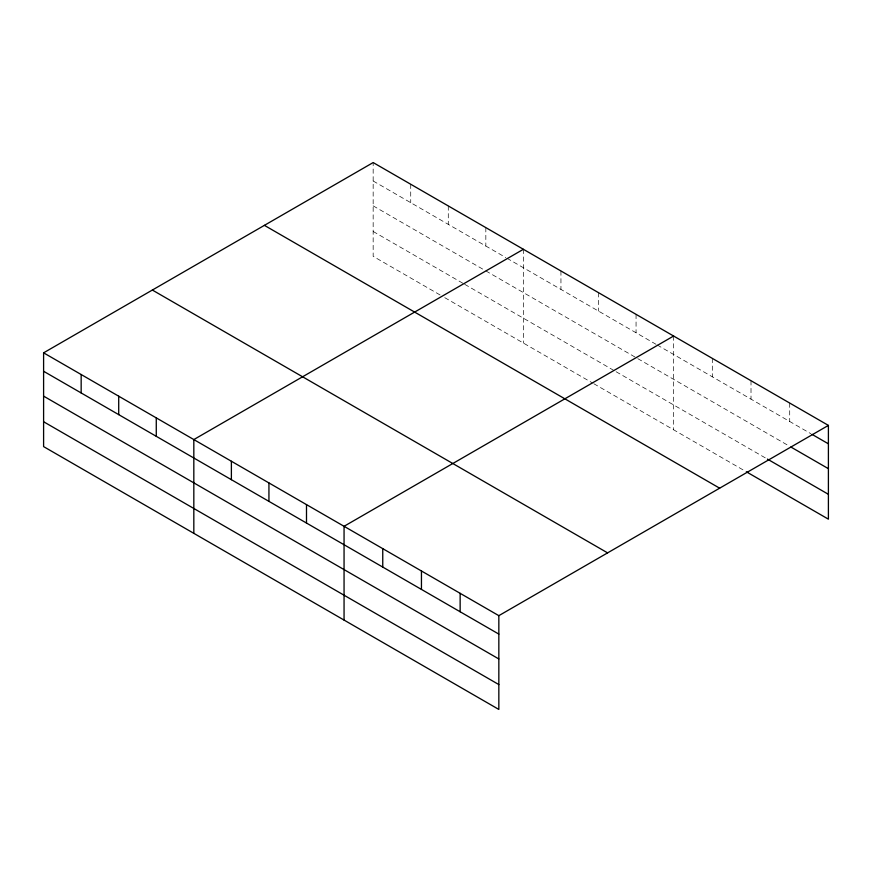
<?xml version="1.0" encoding="UTF-8"?>
<svg xmlns="http://www.w3.org/2000/svg" width="872" height="872" viewBox="0 0 872 872"><rect width="100%" height="100%" fill="white"/><g stroke="black" fill="none" stroke-linecap="round" stroke-linejoin="round"><path stroke-width="0.65" stroke-dasharray="4.36 3.27" d="M440.066 294.954L373.162 256.335L373.162 162.563M373.162 180.995L505.793 257.556M506.959 258.243L656.017 344.298M657.194 344.974L810.807 433.667M373.162 205.857L483.491 269.546M485.835 270.909L789.705 446.344M373.162 231.472L463.533 283.651M464.711 284.327L614.934 371.058M616.112 371.734L766.259 458.421M444.764 297.668L592.644 383.048M593.81 383.724L745.146 471.098M789.705 403.049L789.705 421.481M751.01 380.715L751.01 399.136M712.315 358.37L712.315 376.802M673.62 336.025L673.62 429.798M636.059 314.345L636.059 332.777M598.508 292.665L598.508 311.086M560.947 270.985L560.947 289.406M523.396 249.294L523.396 343.067M485.835 227.614L485.835 246.046M448.284 205.934L448.284 224.355M410.723 184.243L410.723 202.675"/><path stroke-width="1.31" d="M498.839 658.96L498.839 615.665L43.6 352.833L43.6 446.606L498.839 709.437L498.839 658.96L43.6 396.128M746.323 471.774L828.4 519.167L828.4 425.394L373.162 162.563L43.6 352.833M523.396 249.294L193.824 439.575L193.824 533.337M673.62 336.025L344.058 526.307L344.058 620.079M498.839 615.665L828.4 425.394M811.985 434.343L828.4 443.815M790.882 447.02L828.4 468.678M767.425 459.097L828.4 494.304M264.412 225.358L719.64 488.178M152.36 290.049L607.588 552.87M43.6 371.265L498.839 634.097M43.6 421.743L498.839 684.575M460.144 593.32L460.144 611.752M421.449 570.986L421.449 589.407M382.754 548.641L382.754 567.072M306.497 504.615L306.497 523.047M268.936 482.935L268.936 501.367M231.385 461.255L231.385 479.676M156.273 417.884L156.273 436.316M118.712 396.204L118.712 414.636M81.161 374.524L81.161 392.945"/></g></svg>
